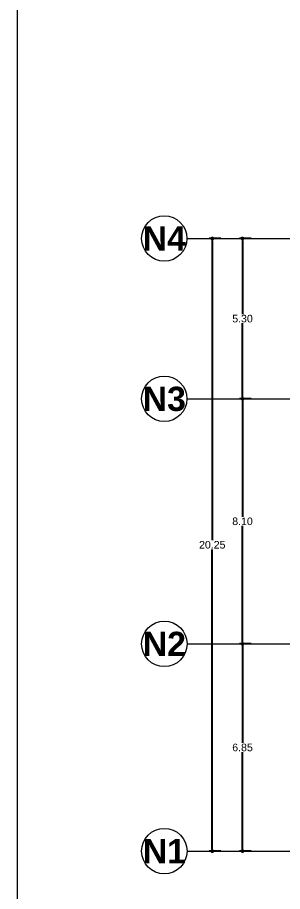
# Model space of a CAD drawing. Header units: metres. Extents: x -22 to 564, y 0 to 143.
# Drawn here: x 75.25 to 84.01, y 32.69 to 61.58 of the extents above; entities that cross this region are included whole.
import ezdxf
from ezdxf.enums import TextEntityAlignment as Align

# ---------------------------------------------------------------- set-up
doc = ezdxf.new("R2010")
doc.units = ezdxf.units.M
doc.linetypes.add('EJES630', pattern=[6.3, 5.5, -0.4, 0, -0.4])
for name, color, linetype in [('COTAS EJES', 8, 'Continuous'), ('EJES BOLAS', 11, 'Continuous'), ('EJES TEXTOS', 3, 'Continuous')]:
    doc.layers.add(name, color=color, linetype=linetype)
doc.layers.add('EJES', color=11, linetype='EJES630', lineweight=0)
doc.layers.add('XREF PIE 1.100$0$G-ANNO-TTLB', color=7, linetype='Continuous', lineweight=9)
doc.styles.add('COTAS', font='arial.ttf')
doc.styles.add('EJES', font='arialbd.ttf', dxfattribs={"height": 0.8})
doc.dimstyles.new('100 EJES', dxfattribs={"dimtxt": 0.25, "dimasz": 0.125, "dimexe": 0.1, "dimexo": 0.1, "dimgap": 0.025, "dimtad": 0, "dimtih": 1, "dimtoh": 1, "dimzin": 1, "dimdsep": 46, "dimtxsty": 'COTAS', "dimblk": 'DOT', "dimcen": 0.1, "dimclrd": 256, "dimclre": 256, "dimclrt": 7, "dimadec": 0, "dimazin": 1, "dimtfac": 1, "dimtofl": 0, "dimtmove": 2, "dimatfit": 3, "dimfxl": 1, "dimtolj": 1, "dimtzin": 1, "dimlwd": 25, "dimlwe": -1, "dimarcsym": 0})

# ---------------------------------------------------------------- blocks, each defined once
blk = doc.blocks.new('XREF PIE 1.100$0$ZUM-TB-XX-PP_PIE DE PLANO - ZUM_TB_PP_XX__PIE DE PLANO 90x60cm-1443826-PLANTA BAJA GENERAL')
at = {"layer": 'XREF PIE 1.100$0$G-ANNO-TTLB', "lineweight": 20}
blk.add_line((-0.4632, 0.005), (-0.4632, 0.595), dxfattribs=at)
blk = doc.blocks.new('EJE')
at = {"linetype": 'Continuous', "lineweight": 5}
blk.add_circle((0, 0), 0.75, dxfattribs=at)
at = {"layer": 'EJES TEXTOS', "style": 'EJES'}
blk.add_attdef('EJE', text='', height=0.8, dxfattribs=at).set_placement((0, 0), align=Align.MIDDLE_CENTER)
blk = doc.blocks.new('_DOT')
at = {"color": 0, "linetype": 'ByBlock', "lineweight": -2}
blk.add_line((-0.5, 0), (-1, 0), dxfattribs=at)
at = {"color": 0, "linetype": 'ByBlock', "lineweight": -2, "const_width": 0.5}
blk.add_lwpolyline([(-0.25, 0, 1), (0.25, 0, 1)], format="xyb", close=True, dxfattribs=at)
blk = doc.blocks.new('*D50')
at = {"layer": 'COTAS EJES', "transparency": 16777216}
for p, q in [((82.97, 54.275), (82.588, 54.275)), ((82.97, 48.975), (82.588, 48.975))]:
    blk.add_line(p, q, dxfattribs=at)
at = {"layer": 'COTAS EJES', "lineweight": 25, "transparency": 16777216}
for p, q in [((82.688, 54.15), (82.688, 51.778)), ((82.688, 49.1), (82.688, 51.472))]:
    blk.add_line(p, q, dxfattribs=at)
at = {"layer": 'COTAS EJES', "lineweight": 25, "transparency": 16777216, "xscale": 0.125, "yscale": 0.125, "zscale": 0.125}
for p, rotation in [((82.688, 54.275), 90), ((82.688, 48.975), 270)]:
    blk.add_blockref('_DOT', p, dxfattribs=dict(at, rotation=rotation))
at = {"layer": 'COTAS EJES', "color": 7, "transparency": 16777216, "insert": (82.688, 51.625), "char_height": 0.25, "attachment_point": 5, "style": 'COTAS'}
blk.add_mtext('\\A1;5.30', dxfattribs=at)
blk = doc.blocks.new('*D51')
at = {"layer": 'COTAS EJES', "transparency": 16777216}
for p, q in [((82.954, 48.975), (82.588, 48.975)), ((82.97, 40.875), (82.588, 40.875))]:
    blk.add_line(p, q, dxfattribs=at)
at = {"layer": 'COTAS EJES', "lineweight": 25, "transparency": 16777216}
for p, q in [((82.688, 48.85), (82.688, 45.078)), ((82.688, 41), (82.688, 44.772))]:
    blk.add_line(p, q, dxfattribs=at)
at = {"layer": 'COTAS EJES', "lineweight": 25, "transparency": 16777216, "xscale": 0.125, "yscale": 0.125, "zscale": 0.125}
for p, rotation in [((82.688, 48.975), 90), ((82.688, 40.875), 270)]:
    blk.add_blockref('_DOT', p, dxfattribs=dict(at, rotation=rotation))
at = {"layer": 'COTAS EJES', "color": 7, "transparency": 16777216, "insert": (82.688, 44.925), "char_height": 0.25, "attachment_point": 5, "style": 'COTAS'}
blk.add_mtext('\\A1;8.10', dxfattribs=at)
blk = doc.blocks.new('*D52')
at = {"layer": 'COTAS EJES', "transparency": 16777216}
for p, q in [((82.97, 40.875), (82.588, 40.875)), ((82.97, 34.025), (82.588, 34.025))]:
    blk.add_line(p, q, dxfattribs=at)
at = {"layer": 'COTAS EJES', "lineweight": 25, "transparency": 16777216}
for p, q in [((82.688, 40.75), (82.688, 37.603)), ((82.688, 34.15), (82.688, 37.297))]:
    blk.add_line(p, q, dxfattribs=at)
at = {"layer": 'COTAS EJES', "lineweight": 25, "transparency": 16777216, "xscale": 0.125, "yscale": 0.125, "zscale": 0.125}
for p, rotation in [((82.688, 40.875), 90), ((82.688, 34.025), 270)]:
    blk.add_blockref('_DOT', p, dxfattribs=dict(at, rotation=rotation))
at = {"layer": 'COTAS EJES', "color": 7, "transparency": 16777216, "insert": (82.688, 37.45), "char_height": 0.25, "attachment_point": 5, "style": 'COTAS'}
blk.add_mtext('\\A1;6.85', dxfattribs=at)
blk = doc.blocks.new('*D53')
at = {"layer": 'COTAS EJES', "transparency": 16777216}
for p, q in [((81.97, 54.275), (81.588, 54.275)), ((81.97, 34.025), (81.588, 34.025))]:
    blk.add_line(p, q, dxfattribs=at)
at = {"layer": 'COTAS EJES', "lineweight": 25, "transparency": 16777216}
for p, q in [((81.688, 54.15), (81.688, 44.303)), ((81.688, 34.15), (81.688, 43.997))]:
    blk.add_line(p, q, dxfattribs=at)
at = {"layer": 'COTAS EJES', "lineweight": 25, "transparency": 16777216, "xscale": 0.125, "yscale": 0.125, "zscale": 0.125}
for p, rotation in [((81.688, 54.275), 90), ((81.688, 34.025), 270)]:
    blk.add_blockref('_DOT', p, dxfattribs=dict(at, rotation=rotation))
at = {"layer": 'COTAS EJES', "color": 7, "transparency": 16777216, "insert": (81.688, 44.15), "char_height": 0.25, "attachment_point": 5, "style": 'COTAS'}
blk.add_mtext('\\A1;20.25', dxfattribs=at)

msp = doc.modelspace()

# ---------------------------------------------------------------- block references
at = {"layer": 'XREF PIE 1.100$0$G-ANNO-TTLB', "xscale": 100.0000000000004, "yscale": 100.0000000000004, "zscale": 100.0000000000004}
msp.add_blockref('XREF PIE 1.100$0$ZUM-TB-XX-PP_PIE DE PLANO - ZUM_TB_PP_XX__PIE DE PLANO 90x60cm-1443826-PLANTA BAJA GENERAL', (121.567, 9.662), dxfattribs=at)

# ---------------------------------------------------------------- next in the draw order: linework, layer by layer
at = {"layer": 'EJES'}
for p, q in [((80.851, 54.277), (146.189, 54.277)), ((80.847, 48.975), (145.829, 48.975)), ((80.853, 40.875), (145.923, 40.875)), ((80.853, 34.025), (145.829, 34.025))]:
    msp.add_line(p, q, dxfattribs=at)

# ---------------------------------------------------------------- next in the draw order: block references
at = {"layer": 'EJES BOLAS'}
for p, values in [((80.101, 54.275, 0), {'EJE': 'N4'}), ((80.101, 48.975), {'EJE': 'N3'}), ((80.103, 40.875, 0), {'EJE': 'N2'}), ((80.103, 34.025, 0), {'EJE': 'N1'})]:
    msp.add_blockref('EJE', p, dxfattribs=at).add_auto_attribs(values)

# ---------------------------------------------------------------- next in the draw order: dimensions: what is measured, and where the dimension line sits
at = {"layer": 'COTAS EJES'}
for base, p1, p2, picture, middle in [((81.688, 54.275, 0), (82.07, 34.025, 0), (82.07, 54.275, 0), '*D53', (81.688, 44.15, 0)), ((82.688, 54.275, 0), (83.07, 48.975), (83.07, 54.275, 0), '*D50', (82.688, 51.625, 0)), ((82.688, 48.975, 0), (83.07, 40.875, 0), (83.054, 48.975), '*D51', (82.688, 44.925, 0)), ((82.688, 40.875, 0), (83.07, 34.025, 0), (83.07, 40.875, 0), '*D52', (82.688, 37.45, 0))]:
    dim = msp.add_linear_dim(base=base, p1=p1, p2=p2, angle=270, dimstyle='100 EJES', dxfattribs=at)
    dim.commit()
    dim.dimension.update_dxf_attribs({"geometry": picture, "text_midpoint": middle})

doc.saveas('drawing.dxf')
